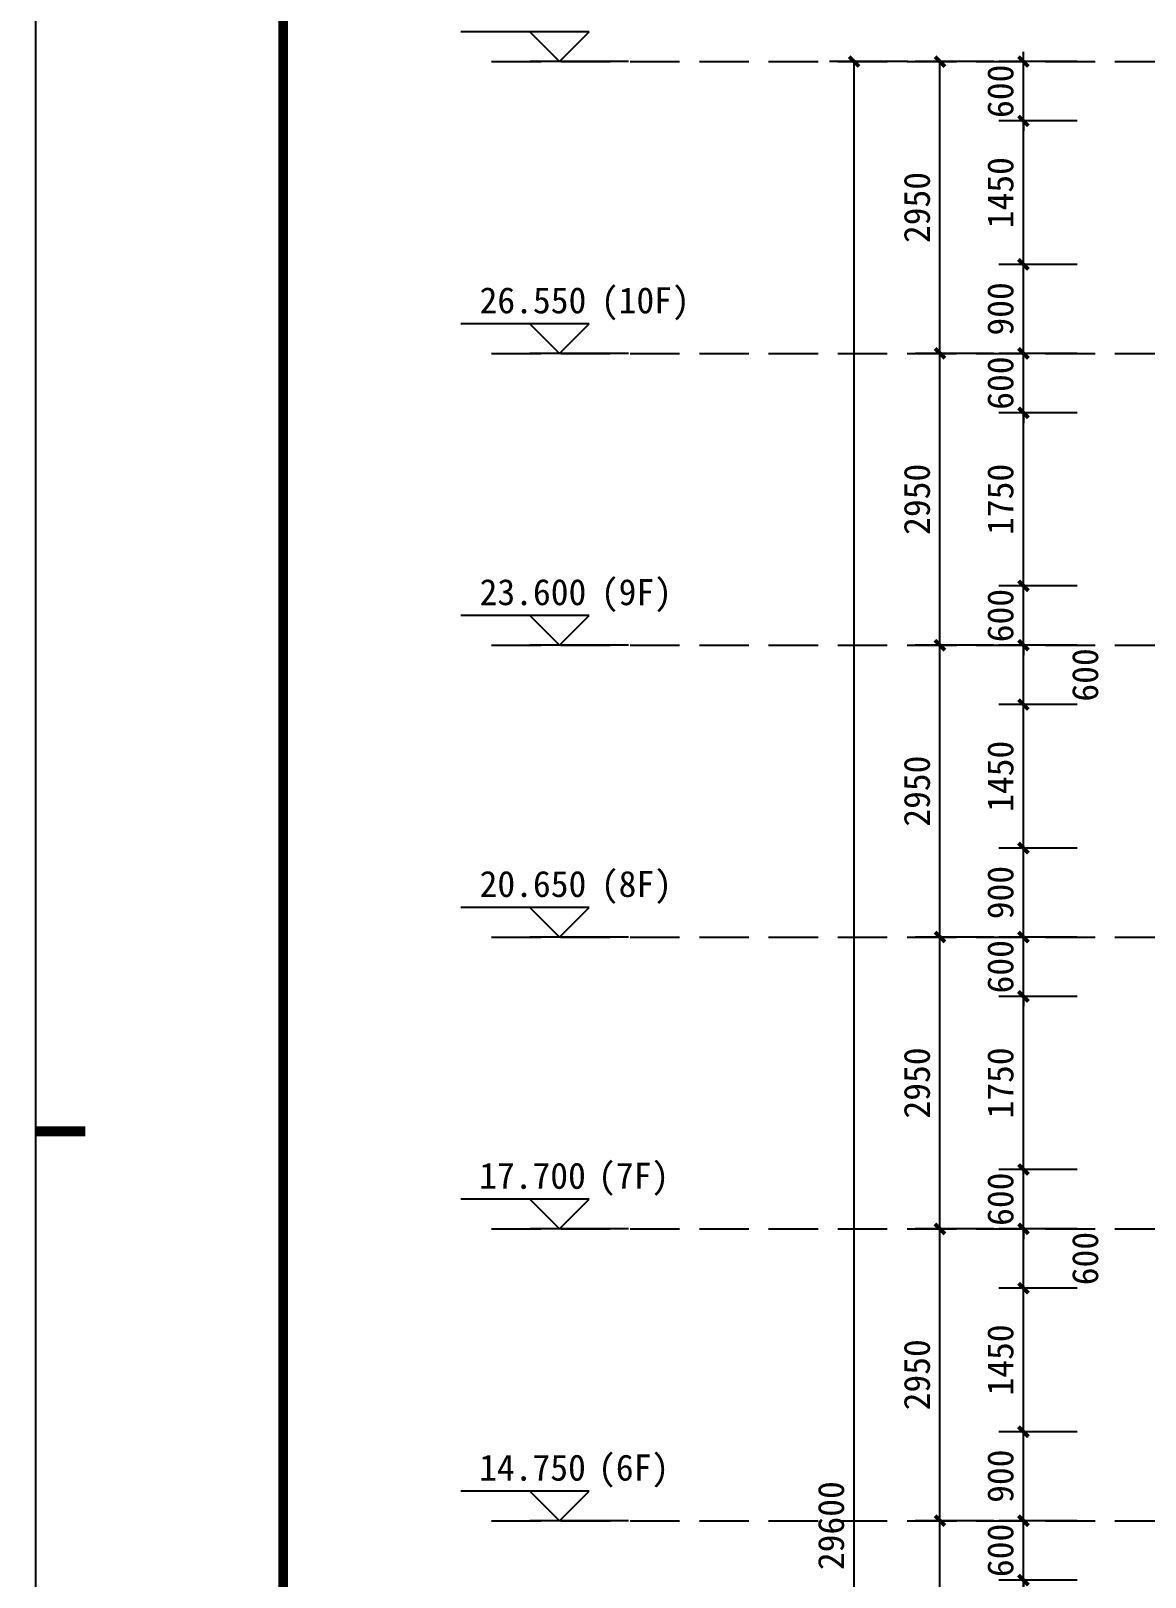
# Model space of a CAD drawing. Extents: x 646072 to 1012572, y -46617 to 16093.
# Drawn here: x 834272 to 845536, y -21372 to -5742 of the extents above; entities that cross this region are included whole.
import ezdxf

# ---------------------------------------------------------------- set-up
doc = ezdxf.new("R2010")
doc.units = 0
doc.header["$LTSCALE"] = 1000
doc.header["$MEASUREMENT"] = 0
for name, pattern in [('3#楼-HZS$0$3#楼-HZS$0$__DASH', [0.35, 0.25, -0.1]), ('3#楼-HZS$0$DOTE', [2.42, 2, -0.2, 0.02, -0.2]), ('DASH', [0.35, 0.25, -0.1])]:
    doc.linetypes.add(name, pattern=pattern)
doc.layers.get('Defpoints').update_dxf_attribs({"color": 4, "linetype": 'DASH'})
for name, color, linetype in [('3#楼-HZS$0$3#楼-HZS$0$DIM_ELEV', 3, 'Continuous'), ('3#楼-HZS$0$3#楼-HZS$0$DOTE', 1, '3#楼-HZS$0$DOTE'), ('3#楼-HZS$0$3#楼-HZS$0$PUB_DIM', 3, 'Continuous'), ('3#楼-HZS$0$3#楼-HZS$0$PUB_TEXT', 7, 'Continuous'), ('A1-无手签$0$A-ANNO-TTLB', 7, 'Continuous')]:
    doc.layers.add(name, color=color, linetype=linetype)
doc.styles.add('3#楼-HZS$0$3#楼-HZS$0$_TCH_DIM', font='')
doc.styles.add('3#楼-HZS$0$3#楼-HZS$0$_TCH_DIM_T3', font='')
doc.styles.get('3#楼-HZS$0$3#楼-HZS$0$_TCH_DIM').set_extended_font_data('SimSun')
doc.styles.get('3#楼-HZS$0$3#楼-HZS$0$_TCH_DIM_T3').set_extended_font_data('SimSun')
doc.dimstyles.new('3#楼-HZS$0$3#楼-HZS$0$_TCH_ARCH&&100', dxfattribs={"dimtxt": 264.345992, "dimasz": 100, "dimexe": 250, "dimexo": 300, "dimgap": 100, "dimtad": 1, "dimdec": 0, "dimzin": 0, "dimdsep": 46, "dimtxsty": '3#楼-HZS$0$3#楼-HZS$0$_TCH_DIM_T3', "dimblk": '3#楼-HZS$0$3#楼-HZS$0$_ArchTick', "dimcen": 0.09, "dimclrt": 7, "dimazin": 2, "dimtfac": 1, "dimtdec": 0, "dimtix": 1, "dimtmove": 2, "dimatfit": 3, "dimfxl": 100, "dimtolj": 1, "dimtzin": 0, "dimarcsym": 0})

# ---------------------------------------------------------------- blocks, each defined once
blk = doc.blocks.new('3#楼-HZS$0$3#楼-HZS$0$_ArchTick')
at = {"color": 0, "linetype": 'ByBlock', "const_width": 0.4}
blk.add_lwpolyline([(-0.5, -0.5), (0.5, 0.5)], dxfattribs=at)
blk = doc.blocks.new('*D602')
at = {"layer": '3#楼-HZS$0$3#楼-HZS$0$PUB_DIM', "color": 0, "lineweight": -2, "transparency": 16777216}
for p, q in [((843138, -6052), (842344, -6052)), ((842594, -35652), (842594, -6052)), ((843138, -35652), (842344, -35652))]:
    blk.add_line(p, q, dxfattribs=at)
at = {"layer": 'Defpoints', "color": 0, "transparency": 16777216}
for p in [(842594, -6052), (843438, -6052), (843438, -35652)]:
    blk.add_point(p, dxfattribs=at)
at = {"layer": '3#楼-HZS$0$3#楼-HZS$0$PUB_DIM', "color": 0, "lineweight": -2, "transparency": 16777216, "xscale": 100, "yscale": 100, "zscale": 100}
for p, rotation in [((842594, -6052), 90), ((842594, -35652), 270)]:
    blk.add_blockref('3#楼-HZS$0$3#楼-HZS$0$_ArchTick', p, dxfattribs=dict(at, rotation=rotation))
at = {"layer": '3#楼-HZS$0$3#楼-HZS$0$PUB_DIM', "color": 7, "transparency": 16777216, "insert": (842362, -20852), "char_height": 264.3, "attachment_point": 5, "rotation": 90, "style": '3#楼-HZS$0$3#楼-HZS$0$_TCH_DIM_T3'}
blk.add_mtext('\\A1;29600', dxfattribs=at)
blk = doc.blocks.new('*D604')
at = {"layer": '3#楼-HZS$0$3#楼-HZS$0$PUB_DIM', "color": 0, "lineweight": -2, "transparency": 16777216}
for p, q in [((844006, -6052), (843212, -6052)), ((843462, -9002), (843462, -6052)), ((844006, -9002), (843212, -9002))]:
    blk.add_line(p, q, dxfattribs=at)
at = {"layer": 'Defpoints', "color": 0, "transparency": 16777216}
for p in [(843462, -6052), (844306, -6052), (844306, -9002)]:
    blk.add_point(p, dxfattribs=at)
at = {"layer": '3#楼-HZS$0$3#楼-HZS$0$PUB_DIM', "color": 0, "lineweight": -2, "transparency": 16777216, "xscale": 100, "yscale": 100, "zscale": 100}
for p, rotation in [((843462, -6052), 90), ((843462, -9002), 270)]:
    blk.add_blockref('3#楼-HZS$0$3#楼-HZS$0$_ArchTick', p, dxfattribs=dict(at, rotation=rotation))
at = {"layer": '3#楼-HZS$0$3#楼-HZS$0$PUB_DIM', "color": 7, "transparency": 16777216, "insert": (843230, -7527), "char_height": 264.3, "attachment_point": 5, "rotation": 90, "style": '3#楼-HZS$0$3#楼-HZS$0$_TCH_DIM_T3'}
blk.add_mtext('\\A1;2950', dxfattribs=at)
blk = doc.blocks.new('*D605')
at = {"layer": '3#楼-HZS$0$3#楼-HZS$0$PUB_DIM', "color": 0, "lineweight": -2, "transparency": 16777216}
for p, q in [((844006, -9002), (843212, -9002)), ((843462, -11952), (843462, -9002)), ((844006, -11952), (843212, -11952))]:
    blk.add_line(p, q, dxfattribs=at)
at = {"layer": 'Defpoints', "color": 0, "transparency": 16777216}
for p in [(843462, -9002), (844306, -9002), (844306, -11952)]:
    blk.add_point(p, dxfattribs=at)
at = {"layer": '3#楼-HZS$0$3#楼-HZS$0$PUB_DIM', "color": 0, "lineweight": -2, "transparency": 16777216, "xscale": 100, "yscale": 100, "zscale": 100}
for p, rotation in [((843462, -9002), 90), ((843462, -11952), 270)]:
    blk.add_blockref('3#楼-HZS$0$3#楼-HZS$0$_ArchTick', p, dxfattribs=dict(at, rotation=rotation))
at = {"layer": '3#楼-HZS$0$3#楼-HZS$0$PUB_DIM', "color": 7, "transparency": 16777216, "insert": (843230, -10477), "char_height": 264.3, "attachment_point": 5, "rotation": 90, "style": '3#楼-HZS$0$3#楼-HZS$0$_TCH_DIM_T3'}
blk.add_mtext('\\A1;2950', dxfattribs=at)
blk = doc.blocks.new('*D606')
at = {"layer": '3#楼-HZS$0$3#楼-HZS$0$PUB_DIM', "color": 0, "lineweight": -2, "transparency": 16777216}
for p, q in [((844006, -11952), (843212, -11952)), ((843462, -14902), (843462, -11952)), ((844006, -14902), (843212, -14902))]:
    blk.add_line(p, q, dxfattribs=at)
at = {"layer": 'Defpoints', "color": 0, "transparency": 16777216}
for p in [(843462, -11952), (844306, -11952), (844306, -14902)]:
    blk.add_point(p, dxfattribs=at)
at = {"layer": '3#楼-HZS$0$3#楼-HZS$0$PUB_DIM', "color": 0, "lineweight": -2, "transparency": 16777216, "xscale": 100, "yscale": 100, "zscale": 100}
for p, rotation in [((843462, -11952), 90), ((843462, -14902), 270)]:
    blk.add_blockref('3#楼-HZS$0$3#楼-HZS$0$_ArchTick', p, dxfattribs=dict(at, rotation=rotation))
at = {"layer": '3#楼-HZS$0$3#楼-HZS$0$PUB_DIM', "color": 7, "transparency": 16777216, "insert": (843230, -13427), "char_height": 264.3, "attachment_point": 5, "rotation": 90, "style": '3#楼-HZS$0$3#楼-HZS$0$_TCH_DIM_T3'}
blk.add_mtext('\\A1;2950', dxfattribs=at)
blk = doc.blocks.new('*D607')
at = {"layer": '3#楼-HZS$0$3#楼-HZS$0$PUB_DIM', "color": 0, "lineweight": -2, "transparency": 16777216}
for p, q in [((844006, -14902), (843212, -14902)), ((843462, -17852), (843462, -14902)), ((844006, -17852), (843212, -17852))]:
    blk.add_line(p, q, dxfattribs=at)
at = {"layer": 'Defpoints', "color": 0, "transparency": 16777216}
for p in [(843462, -14902), (844306, -14902), (844306, -17852)]:
    blk.add_point(p, dxfattribs=at)
at = {"layer": '3#楼-HZS$0$3#楼-HZS$0$PUB_DIM', "color": 0, "lineweight": -2, "transparency": 16777216, "xscale": 100, "yscale": 100, "zscale": 100}
for p, rotation in [((843462, -14902), 90), ((843462, -17852), 270)]:
    blk.add_blockref('3#楼-HZS$0$3#楼-HZS$0$_ArchTick', p, dxfattribs=dict(at, rotation=rotation))
at = {"layer": '3#楼-HZS$0$3#楼-HZS$0$PUB_DIM', "color": 7, "transparency": 16777216, "insert": (843230, -16377), "char_height": 264.3, "attachment_point": 5, "rotation": 90, "style": '3#楼-HZS$0$3#楼-HZS$0$_TCH_DIM_T3'}
blk.add_mtext('\\A1;2950', dxfattribs=at)
blk = doc.blocks.new('*D608')
at = {"layer": '3#楼-HZS$0$3#楼-HZS$0$PUB_DIM', "color": 0, "lineweight": -2, "transparency": 16777216}
for p, q in [((844006, -17852), (843212, -17852)), ((843462, -20802), (843462, -17852)), ((844006, -20802), (843212, -20802))]:
    blk.add_line(p, q, dxfattribs=at)
at = {"layer": 'Defpoints', "color": 0, "transparency": 16777216}
for p in [(843462, -17852), (844306, -17852), (844306, -20802)]:
    blk.add_point(p, dxfattribs=at)
at = {"layer": '3#楼-HZS$0$3#楼-HZS$0$PUB_DIM', "color": 0, "lineweight": -2, "transparency": 16777216, "xscale": 100, "yscale": 100, "zscale": 100}
for p, rotation in [((843462, -17852), 90), ((843462, -20802), 270)]:
    blk.add_blockref('3#楼-HZS$0$3#楼-HZS$0$_ArchTick', p, dxfattribs=dict(at, rotation=rotation))
at = {"layer": '3#楼-HZS$0$3#楼-HZS$0$PUB_DIM', "color": 7, "transparency": 16777216, "insert": (843230, -19327), "char_height": 264.3, "attachment_point": 5, "rotation": 90, "style": '3#楼-HZS$0$3#楼-HZS$0$_TCH_DIM_T3'}
blk.add_mtext('\\A1;2950', dxfattribs=at)
blk = doc.blocks.new('*D609')
at = {"layer": '3#楼-HZS$0$3#楼-HZS$0$PUB_DIM', "color": 0, "lineweight": -2, "transparency": 16777216}
for p, q in [((844006, -20802), (843212, -20802)), ((843462, -23752), (843462, -20802)), ((844006, -23752), (843212, -23752))]:
    blk.add_line(p, q, dxfattribs=at)
at = {"layer": 'Defpoints', "color": 0, "transparency": 16777216}
for p in [(843462, -20802), (844306, -20802), (844306, -23752)]:
    blk.add_point(p, dxfattribs=at)
at = {"layer": '3#楼-HZS$0$3#楼-HZS$0$PUB_DIM', "color": 0, "lineweight": -2, "transparency": 16777216, "xscale": 100, "yscale": 100, "zscale": 100}
for p, rotation in [((843462, -20802), 90), ((843462, -23752), 270)]:
    blk.add_blockref('3#楼-HZS$0$3#楼-HZS$0$_ArchTick', p, dxfattribs=dict(at, rotation=rotation))
at = {"layer": '3#楼-HZS$0$3#楼-HZS$0$PUB_DIM', "color": 7, "transparency": 16777216, "insert": (843230, -22277), "char_height": 264.3, "attachment_point": 5, "rotation": 90, "style": '3#楼-HZS$0$3#楼-HZS$0$_TCH_DIM_T3'}
blk.add_mtext('\\A1;2950', dxfattribs=at)
blk = doc.blocks.new('*D615')
at = {"layer": '3#楼-HZS$0$3#楼-HZS$0$PUB_DIM', "color": 0, "lineweight": -2, "transparency": 16777216}
for p, q in [((844850, -6052), (844056, -6052)), ((844306, -6052), (844306, -5952)), ((844306, -6652), (844306, -6052)), ((844850, -6652), (844056, -6652)), ((844306, -6652), (844306, -6752))]:
    blk.add_line(p, q, dxfattribs=at)
at = {"layer": 'Defpoints', "color": 0, "transparency": 16777216}
for p in [(844306, -6052), (845150, -6052), (845150, -6652)]:
    blk.add_point(p, dxfattribs=at)
at = {"layer": '3#楼-HZS$0$3#楼-HZS$0$PUB_DIM', "color": 0, "lineweight": -2, "transparency": 16777216, "xscale": 100, "yscale": 100, "zscale": 100}
for p, rotation in [((844306, -6052), 270), ((844306, -6652), 90)]:
    blk.add_blockref('3#楼-HZS$0$3#楼-HZS$0$_ArchTick', p, dxfattribs=dict(at, rotation=rotation))
at = {"layer": '3#楼-HZS$0$3#楼-HZS$0$PUB_DIM', "color": 7, "transparency": 16777216, "insert": (844074, -6352), "char_height": 264.3, "attachment_point": 5, "rotation": 90, "style": '3#楼-HZS$0$3#楼-HZS$0$_TCH_DIM_T3'}
blk.add_mtext('\\A1;600', dxfattribs=at)
blk = doc.blocks.new('*D616')
at = {"layer": '3#楼-HZS$0$3#楼-HZS$0$PUB_DIM', "color": 0, "lineweight": -2, "transparency": 16777216}
for p, q in [((844850, -6652), (844056, -6652)), ((844306, -8102), (844306, -6652)), ((844850, -8102), (844056, -8102))]:
    blk.add_line(p, q, dxfattribs=at)
at = {"layer": 'Defpoints', "color": 0, "transparency": 16777216}
for p in [(844306, -6652), (845150, -6652), (845150, -8102)]:
    blk.add_point(p, dxfattribs=at)
at = {"layer": '3#楼-HZS$0$3#楼-HZS$0$PUB_DIM', "color": 0, "lineweight": -2, "transparency": 16777216, "xscale": 100, "yscale": 100, "zscale": 100}
for p, rotation in [((844306, -6652), 90), ((844306, -8102), 270)]:
    blk.add_blockref('3#楼-HZS$0$3#楼-HZS$0$_ArchTick', p, dxfattribs=dict(at, rotation=rotation))
at = {"layer": '3#楼-HZS$0$3#楼-HZS$0$PUB_DIM', "color": 7, "transparency": 16777216, "insert": (844074, -7377), "char_height": 264.3, "attachment_point": 5, "rotation": 90, "style": '3#楼-HZS$0$3#楼-HZS$0$_TCH_DIM_T3'}
blk.add_mtext('\\A1;1450', dxfattribs=at)
blk = doc.blocks.new('*D617')
at = {"layer": '3#楼-HZS$0$3#楼-HZS$0$PUB_DIM', "color": 0, "lineweight": -2, "transparency": 16777216}
for p, q in [((844850, -8102), (844056, -8102)), ((844306, -9002), (844306, -8102)), ((844850, -9002), (844056, -9002))]:
    blk.add_line(p, q, dxfattribs=at)
at = {"layer": 'Defpoints', "color": 0, "transparency": 16777216}
for p in [(844306, -8102), (845150, -8102), (845150, -9002)]:
    blk.add_point(p, dxfattribs=at)
at = {"layer": '3#楼-HZS$0$3#楼-HZS$0$PUB_DIM', "color": 0, "lineweight": -2, "transparency": 16777216, "xscale": 100, "yscale": 100, "zscale": 100}
for p, rotation in [((844306, -8102), 90), ((844306, -9002), 270)]:
    blk.add_blockref('3#楼-HZS$0$3#楼-HZS$0$_ArchTick', p, dxfattribs=dict(at, rotation=rotation))
at = {"layer": '3#楼-HZS$0$3#楼-HZS$0$PUB_DIM', "color": 7, "transparency": 16777216, "insert": (844074, -8552), "char_height": 264.3, "attachment_point": 5, "rotation": 90, "style": '3#楼-HZS$0$3#楼-HZS$0$_TCH_DIM_T3'}
blk.add_mtext('\\A1;900', dxfattribs=at)
blk = doc.blocks.new('*D618')
at = {"layer": '3#楼-HZS$0$3#楼-HZS$0$PUB_DIM', "color": 0, "lineweight": -2, "transparency": 16777216}
for p, q in [((844306, -9002), (844306, -8902)), ((844850, -9002), (844056, -9002)), ((844306, -9602), (844306, -9002)), ((844850, -9602), (844056, -9602)), ((844306, -9602), (844306, -9702))]:
    blk.add_line(p, q, dxfattribs=at)
at = {"layer": 'Defpoints', "color": 0, "transparency": 16777216}
for p in [(844306, -9002), (845150, -9002), (845150, -9602)]:
    blk.add_point(p, dxfattribs=at)
at = {"layer": '3#楼-HZS$0$3#楼-HZS$0$PUB_DIM', "color": 0, "lineweight": -2, "transparency": 16777216, "xscale": 100, "yscale": 100, "zscale": 100}
for p, rotation in [((844306, -9002), 270), ((844306, -9602), 90)]:
    blk.add_blockref('3#楼-HZS$0$3#楼-HZS$0$_ArchTick', p, dxfattribs=dict(at, rotation=rotation))
at = {"layer": '3#楼-HZS$0$3#楼-HZS$0$PUB_DIM', "color": 7, "transparency": 16777216, "insert": (844074, -9302), "char_height": 264.3, "attachment_point": 5, "rotation": 90, "style": '3#楼-HZS$0$3#楼-HZS$0$_TCH_DIM_T3'}
blk.add_mtext('\\A1;600', dxfattribs=at)
blk = doc.blocks.new('*D619')
at = {"layer": '3#楼-HZS$0$3#楼-HZS$0$PUB_DIM', "color": 0, "lineweight": -2, "transparency": 16777216}
for p, q in [((844850, -9602), (844056, -9602)), ((844306, -11352), (844306, -9602)), ((844850, -11352), (844056, -11352))]:
    blk.add_line(p, q, dxfattribs=at)
at = {"layer": 'Defpoints', "color": 0, "transparency": 16777216}
for p in [(844306, -9602), (845150, -9602), (845150, -11352)]:
    blk.add_point(p, dxfattribs=at)
at = {"layer": '3#楼-HZS$0$3#楼-HZS$0$PUB_DIM', "color": 0, "lineweight": -2, "transparency": 16777216, "xscale": 100, "yscale": 100, "zscale": 100}
for p, rotation in [((844306, -9602), 90), ((844306, -11352), 270)]:
    blk.add_blockref('3#楼-HZS$0$3#楼-HZS$0$_ArchTick', p, dxfattribs=dict(at, rotation=rotation))
at = {"layer": '3#楼-HZS$0$3#楼-HZS$0$PUB_DIM', "color": 7, "transparency": 16777216, "insert": (844074, -10477), "char_height": 264.3, "attachment_point": 5, "rotation": 90, "style": '3#楼-HZS$0$3#楼-HZS$0$_TCH_DIM_T3'}
blk.add_mtext('\\A1;1750', dxfattribs=at)
blk = doc.blocks.new('*D620')
at = {"layer": '3#楼-HZS$0$3#楼-HZS$0$PUB_DIM', "color": 0, "lineweight": -2, "transparency": 16777216}
for p, q in [((844306, -11352), (844306, -11252)), ((844850, -11352), (844056, -11352)), ((844306, -11952), (844306, -11352)), ((844850, -11952), (844056, -11952)), ((844306, -11952), (844306, -12052))]:
    blk.add_line(p, q, dxfattribs=at)
at = {"layer": 'Defpoints', "color": 0, "transparency": 16777216}
for p in [(844306, -11352), (845150, -11352), (845150, -11952)]:
    blk.add_point(p, dxfattribs=at)
at = {"layer": '3#楼-HZS$0$3#楼-HZS$0$PUB_DIM', "color": 0, "lineweight": -2, "transparency": 16777216, "xscale": 100, "yscale": 100, "zscale": 100}
for p, rotation in [((844306, -11352), 270), ((844306, -11952), 90)]:
    blk.add_blockref('3#楼-HZS$0$3#楼-HZS$0$_ArchTick', p, dxfattribs=dict(at, rotation=rotation))
at = {"layer": '3#楼-HZS$0$3#楼-HZS$0$PUB_DIM', "color": 7, "transparency": 16777216, "insert": (844074, -11652), "char_height": 264.3, "attachment_point": 5, "rotation": 90, "style": '3#楼-HZS$0$3#楼-HZS$0$_TCH_DIM_T3'}
blk.add_mtext('\\A1;600', dxfattribs=at)
blk = doc.blocks.new('*D621')
at = {"layer": '3#楼-HZS$0$3#楼-HZS$0$PUB_DIM', "color": 0, "lineweight": -2, "transparency": 16777216}
for p, q in [((844850, -11952), (844056, -11952)), ((844306, -12552), (844306, -11952)), ((844850, -12552), (844056, -12552))]:
    blk.add_line(p, q, dxfattribs=at)
at = {"layer": 'Defpoints', "color": 0, "transparency": 16777216}
for p in [(844306, -11952), (845150, -11952), (845150, -12552)]:
    blk.add_point(p, dxfattribs=at)
at = {"layer": '3#楼-HZS$0$3#楼-HZS$0$PUB_DIM', "color": 0, "lineweight": -2, "transparency": 16777216, "xscale": 100, "yscale": 100, "zscale": 100}
for p, rotation in [((844306, -11952), 90), ((844306, -12552), 270)]:
    blk.add_blockref('3#楼-HZS$0$3#楼-HZS$0$_ArchTick', p, dxfattribs=dict(at, rotation=rotation))
at = {"layer": '3#楼-HZS$0$3#楼-HZS$0$PUB_DIM', "color": 7, "transparency": 16777216, "insert": (844931, -12252), "char_height": 264.3, "attachment_point": 5, "rotation": 90, "style": '3#楼-HZS$0$3#楼-HZS$0$_TCH_DIM_T3'}
blk.add_mtext('\\A1;600', dxfattribs=at)
blk = doc.blocks.new('*D622')
at = {"layer": '3#楼-HZS$0$3#楼-HZS$0$PUB_DIM', "color": 0, "lineweight": -2, "transparency": 16777216}
for p, q in [((844850, -12552), (844056, -12552)), ((844306, -14002), (844306, -12552)), ((844850, -14002), (844056, -14002))]:
    blk.add_line(p, q, dxfattribs=at)
at = {"layer": 'Defpoints', "color": 0, "transparency": 16777216}
for p in [(844306, -12552), (845150, -12552), (845150, -14002)]:
    blk.add_point(p, dxfattribs=at)
at = {"layer": '3#楼-HZS$0$3#楼-HZS$0$PUB_DIM', "color": 0, "lineweight": -2, "transparency": 16777216, "xscale": 100, "yscale": 100, "zscale": 100}
for p, rotation in [((844306, -12552), 90), ((844306, -14002), 270)]:
    blk.add_blockref('3#楼-HZS$0$3#楼-HZS$0$_ArchTick', p, dxfattribs=dict(at, rotation=rotation))
at = {"layer": '3#楼-HZS$0$3#楼-HZS$0$PUB_DIM', "color": 7, "transparency": 16777216, "insert": (844074, -13277), "char_height": 264.3, "attachment_point": 5, "rotation": 90, "style": '3#楼-HZS$0$3#楼-HZS$0$_TCH_DIM_T3'}
blk.add_mtext('\\A1;1450', dxfattribs=at)
blk = doc.blocks.new('*D623')
at = {"layer": '3#楼-HZS$0$3#楼-HZS$0$PUB_DIM', "color": 0, "lineweight": -2, "transparency": 16777216}
for p, q in [((844850, -14002), (844056, -14002)), ((844306, -14902), (844306, -14002)), ((844850, -14902), (844056, -14902))]:
    blk.add_line(p, q, dxfattribs=at)
at = {"layer": 'Defpoints', "color": 0, "transparency": 16777216}
for p in [(844306, -14002), (845150, -14002), (845150, -14902)]:
    blk.add_point(p, dxfattribs=at)
at = {"layer": '3#楼-HZS$0$3#楼-HZS$0$PUB_DIM', "color": 0, "lineweight": -2, "transparency": 16777216, "xscale": 100, "yscale": 100, "zscale": 100}
for p, rotation in [((844306, -14002), 90), ((844306, -14902), 270)]:
    blk.add_blockref('3#楼-HZS$0$3#楼-HZS$0$_ArchTick', p, dxfattribs=dict(at, rotation=rotation))
at = {"layer": '3#楼-HZS$0$3#楼-HZS$0$PUB_DIM', "color": 7, "transparency": 16777216, "insert": (844074, -14452), "char_height": 264.3, "attachment_point": 5, "rotation": 90, "style": '3#楼-HZS$0$3#楼-HZS$0$_TCH_DIM_T3'}
blk.add_mtext('\\A1;900', dxfattribs=at)
blk = doc.blocks.new('*D624')
at = {"layer": '3#楼-HZS$0$3#楼-HZS$0$PUB_DIM', "color": 0, "lineweight": -2, "transparency": 16777216}
for p, q in [((844306, -14902), (844306, -14802)), ((844850, -14902), (844056, -14902)), ((844306, -15502), (844306, -14902)), ((844850, -15502), (844056, -15502)), ((844306, -15502), (844306, -15602))]:
    blk.add_line(p, q, dxfattribs=at)
at = {"layer": 'Defpoints', "color": 0, "transparency": 16777216}
for p in [(844306, -14902), (845150, -14902), (845150, -15502)]:
    blk.add_point(p, dxfattribs=at)
at = {"layer": '3#楼-HZS$0$3#楼-HZS$0$PUB_DIM', "color": 0, "lineweight": -2, "transparency": 16777216, "xscale": 100, "yscale": 100, "zscale": 100}
for p, rotation in [((844306, -14902), 270), ((844306, -15502), 90)]:
    blk.add_blockref('3#楼-HZS$0$3#楼-HZS$0$_ArchTick', p, dxfattribs=dict(at, rotation=rotation))
at = {"layer": '3#楼-HZS$0$3#楼-HZS$0$PUB_DIM', "color": 7, "transparency": 16777216, "insert": (844074, -15202), "char_height": 264.3, "attachment_point": 5, "rotation": 90, "style": '3#楼-HZS$0$3#楼-HZS$0$_TCH_DIM_T3'}
blk.add_mtext('\\A1;600', dxfattribs=at)
blk = doc.blocks.new('*D625')
at = {"layer": '3#楼-HZS$0$3#楼-HZS$0$PUB_DIM', "color": 0, "lineweight": -2, "transparency": 16777216}
for p, q in [((844850, -15502), (844056, -15502)), ((844306, -17252), (844306, -15502)), ((844850, -17252), (844056, -17252))]:
    blk.add_line(p, q, dxfattribs=at)
at = {"layer": 'Defpoints', "color": 0, "transparency": 16777216}
for p in [(844306, -15502), (845150, -15502), (845150, -17252)]:
    blk.add_point(p, dxfattribs=at)
at = {"layer": '3#楼-HZS$0$3#楼-HZS$0$PUB_DIM', "color": 0, "lineweight": -2, "transparency": 16777216, "xscale": 100, "yscale": 100, "zscale": 100}
for p, rotation in [((844306, -15502), 90), ((844306, -17252), 270)]:
    blk.add_blockref('3#楼-HZS$0$3#楼-HZS$0$_ArchTick', p, dxfattribs=dict(at, rotation=rotation))
at = {"layer": '3#楼-HZS$0$3#楼-HZS$0$PUB_DIM', "color": 7, "transparency": 16777216, "insert": (844074, -16377), "char_height": 264.3, "attachment_point": 5, "rotation": 90, "style": '3#楼-HZS$0$3#楼-HZS$0$_TCH_DIM_T3'}
blk.add_mtext('\\A1;1750', dxfattribs=at)
blk = doc.blocks.new('*D626')
at = {"layer": '3#楼-HZS$0$3#楼-HZS$0$PUB_DIM', "color": 0, "lineweight": -2, "transparency": 16777216}
for p, q in [((844306, -17252), (844306, -17152)), ((844850, -17252), (844056, -17252)), ((844306, -17852), (844306, -17252)), ((844850, -17852), (844056, -17852)), ((844306, -17852), (844306, -17952))]:
    blk.add_line(p, q, dxfattribs=at)
at = {"layer": 'Defpoints', "color": 0, "transparency": 16777216}
for p in [(844306, -17252), (845150, -17252), (845150, -17852)]:
    blk.add_point(p, dxfattribs=at)
at = {"layer": '3#楼-HZS$0$3#楼-HZS$0$PUB_DIM', "color": 0, "lineweight": -2, "transparency": 16777216, "xscale": 100, "yscale": 100, "zscale": 100}
for p, rotation in [((844306, -17252), 270), ((844306, -17852), 90)]:
    blk.add_blockref('3#楼-HZS$0$3#楼-HZS$0$_ArchTick', p, dxfattribs=dict(at, rotation=rotation))
at = {"layer": '3#楼-HZS$0$3#楼-HZS$0$PUB_DIM', "color": 7, "transparency": 16777216, "insert": (844074, -17552), "char_height": 264.3, "attachment_point": 5, "rotation": 90, "style": '3#楼-HZS$0$3#楼-HZS$0$_TCH_DIM_T3'}
blk.add_mtext('\\A1;600', dxfattribs=at)
blk = doc.blocks.new('*D627')
at = {"layer": '3#楼-HZS$0$3#楼-HZS$0$PUB_DIM', "color": 0, "lineweight": -2, "transparency": 16777216}
for p, q in [((844850, -17852), (844056, -17852)), ((844306, -18452), (844306, -17852)), ((844850, -18452), (844056, -18452))]:
    blk.add_line(p, q, dxfattribs=at)
at = {"layer": 'Defpoints', "color": 0, "transparency": 16777216}
for p in [(844306, -17852), (845150, -17852), (845150, -18452)]:
    blk.add_point(p, dxfattribs=at)
at = {"layer": '3#楼-HZS$0$3#楼-HZS$0$PUB_DIM', "color": 0, "lineweight": -2, "transparency": 16777216, "xscale": 100, "yscale": 100, "zscale": 100}
for p, rotation in [((844306, -17852), 90), ((844306, -18452), 270)]:
    blk.add_blockref('3#楼-HZS$0$3#楼-HZS$0$_ArchTick', p, dxfattribs=dict(at, rotation=rotation))
at = {"layer": '3#楼-HZS$0$3#楼-HZS$0$PUB_DIM', "color": 7, "transparency": 16777216, "insert": (844931, -18152), "char_height": 264.3, "attachment_point": 5, "rotation": 90, "style": '3#楼-HZS$0$3#楼-HZS$0$_TCH_DIM_T3'}
blk.add_mtext('\\A1;600', dxfattribs=at)
blk = doc.blocks.new('*D628')
at = {"layer": '3#楼-HZS$0$3#楼-HZS$0$PUB_DIM', "color": 0, "lineweight": -2, "transparency": 16777216}
for p, q in [((844850, -18452), (844056, -18452)), ((844306, -19902), (844306, -18452)), ((844850, -19902), (844056, -19902))]:
    blk.add_line(p, q, dxfattribs=at)
at = {"layer": 'Defpoints', "color": 0, "transparency": 16777216}
for p in [(844306, -18452), (845150, -18452), (845150, -19902)]:
    blk.add_point(p, dxfattribs=at)
at = {"layer": '3#楼-HZS$0$3#楼-HZS$0$PUB_DIM', "color": 0, "lineweight": -2, "transparency": 16777216, "xscale": 100, "yscale": 100, "zscale": 100}
for p, rotation in [((844306, -18452), 90), ((844306, -19902), 270)]:
    blk.add_blockref('3#楼-HZS$0$3#楼-HZS$0$_ArchTick', p, dxfattribs=dict(at, rotation=rotation))
at = {"layer": '3#楼-HZS$0$3#楼-HZS$0$PUB_DIM', "color": 7, "transparency": 16777216, "insert": (844074, -19177), "char_height": 264.3, "attachment_point": 5, "rotation": 90, "style": '3#楼-HZS$0$3#楼-HZS$0$_TCH_DIM_T3'}
blk.add_mtext('\\A1;1450', dxfattribs=at)
blk = doc.blocks.new('*D629')
at = {"layer": '3#楼-HZS$0$3#楼-HZS$0$PUB_DIM', "color": 0, "lineweight": -2, "transparency": 16777216}
for p, q in [((844850, -19902), (844056, -19902)), ((844306, -20802), (844306, -19902)), ((844850, -20802), (844056, -20802))]:
    blk.add_line(p, q, dxfattribs=at)
at = {"layer": 'Defpoints', "color": 0, "transparency": 16777216}
for p in [(844306, -19902), (845150, -19902), (845150, -20802)]:
    blk.add_point(p, dxfattribs=at)
at = {"layer": '3#楼-HZS$0$3#楼-HZS$0$PUB_DIM', "color": 0, "lineweight": -2, "transparency": 16777216, "xscale": 100, "yscale": 100, "zscale": 100}
for p, rotation in [((844306, -19902), 90), ((844306, -20802), 270)]:
    blk.add_blockref('3#楼-HZS$0$3#楼-HZS$0$_ArchTick', p, dxfattribs=dict(at, rotation=rotation))
at = {"layer": '3#楼-HZS$0$3#楼-HZS$0$PUB_DIM', "color": 7, "transparency": 16777216, "insert": (844074, -20352), "char_height": 264.3, "attachment_point": 5, "rotation": 90, "style": '3#楼-HZS$0$3#楼-HZS$0$_TCH_DIM_T3'}
blk.add_mtext('\\A1;900', dxfattribs=at)
blk = doc.blocks.new('*D630')
at = {"layer": '3#楼-HZS$0$3#楼-HZS$0$PUB_DIM', "color": 0, "lineweight": -2, "transparency": 16777216}
for p, q in [((844306, -20802), (844306, -20702)), ((844850, -20802), (844056, -20802)), ((844306, -21402), (844306, -20802)), ((844850, -21402), (844056, -21402)), ((844306, -21402), (844306, -21502))]:
    blk.add_line(p, q, dxfattribs=at)
at = {"layer": 'Defpoints', "color": 0, "transparency": 16777216}
for p in [(844306, -20802), (845150, -20802), (845150, -21402)]:
    blk.add_point(p, dxfattribs=at)
at = {"layer": '3#楼-HZS$0$3#楼-HZS$0$PUB_DIM', "color": 0, "lineweight": -2, "transparency": 16777216, "xscale": 100, "yscale": 100, "zscale": 100}
for p, rotation in [((844306, -20802), 270), ((844306, -21402), 90)]:
    blk.add_blockref('3#楼-HZS$0$3#楼-HZS$0$_ArchTick', p, dxfattribs=dict(at, rotation=rotation))
at = {"layer": '3#楼-HZS$0$3#楼-HZS$0$PUB_DIM', "color": 7, "transparency": 16777216, "insert": (844074, -21102), "char_height": 264.3, "attachment_point": 5, "rotation": 90, "style": '3#楼-HZS$0$3#楼-HZS$0$_TCH_DIM_T3'}
blk.add_mtext('\\A1;600', dxfattribs=at)
blk = doc.blocks.new('*D631')
at = {"layer": '3#楼-HZS$0$3#楼-HZS$0$PUB_DIM', "color": 0, "lineweight": -2, "transparency": 16777216}
for p, q in [((844850, -21402), (844056, -21402)), ((844306, -23152), (844306, -21402)), ((844850, -23152), (844056, -23152))]:
    blk.add_line(p, q, dxfattribs=at)
at = {"layer": 'Defpoints', "color": 0, "transparency": 16777216}
for p in [(844306, -21402), (845150, -21402), (845150, -23152)]:
    blk.add_point(p, dxfattribs=at)
at = {"layer": '3#楼-HZS$0$3#楼-HZS$0$PUB_DIM', "color": 0, "lineweight": -2, "transparency": 16777216, "xscale": 100, "yscale": 100, "zscale": 100}
for p, rotation in [((844306, -21402), 90), ((844306, -23152), 270)]:
    blk.add_blockref('3#楼-HZS$0$3#楼-HZS$0$_ArchTick', p, dxfattribs=dict(at, rotation=rotation))
at = {"layer": '3#楼-HZS$0$3#楼-HZS$0$PUB_DIM', "color": 7, "transparency": 16777216, "insert": (844074, -22277), "char_height": 264.3, "attachment_point": 5, "rotation": 90, "style": '3#楼-HZS$0$3#楼-HZS$0$_TCH_DIM_T3'}
blk.add_mtext('\\A1;1750', dxfattribs=at)

msp = doc.modelspace()

# ---------------------------------------------------------------- linework, layer by layer
at = {"layer": '3#楼-HZS$0$3#楼-HZS$0$DIM_ELEV'}
for p, q in [((839914.7, -5751.8), (838618.7, -5751.8)), ((839614.7, -6051.8), (839314.7, -5751.8)), ((839614.7, -6051.8), (839914.7, -5751.8)), ((840314.7, -6051.8), (839314.7, -6051.8)), ((839914.7, -8701.8), (838618.7, -8701.8)), ((839614.7, -9001.8), (839314.7, -8701.8)), ((839614.7, -9001.8), (839914.7, -8701.8)), ((840314.7, -9001.8), (839314.7, -9001.8)), ((839914.7, -11651.8), (838618.7, -11651.8)), ((839614.7, -11951.8), (839314.7, -11651.8)), ((839614.7, -11951.8), (839914.7, -11651.8)), ((840314.7, -11951.8), (839314.7, -11951.8)), ((839914.7, -14601.8), (838618.7, -14601.8)), ((839614.7, -14901.8), (839314.7, -14601.8)), ((839614.7, -14901.8), (839914.7, -14601.8)), ((840314.7, -14901.8), (839314.7, -14901.8)), ((839914.7, -17551.8), (838618.7, -17551.8)), ((839614.7, -17851.8), (839314.7, -17551.8)), ((839614.7, -17851.8), (839914.7, -17551.8)), ((840314.7, -17851.8), (839314.7, -17851.8)), ((839914.7, -20501.8), (838618.7, -20501.8)), ((839614.7, -20801.8), (839314.7, -20501.8)), ((839614.7, -20801.8), (839914.7, -20501.8)), ((840314.7, -20801.8), (839314.7, -20801.8))]:
    msp.add_line(p, q, dxfattribs=at)
at = {"layer": '3#楼-HZS$0$3#楼-HZS$0$DOTE', "linetype": '3#楼-HZS$0$3#楼-HZS$0$__DASH', "ltscale": 2}
for p, q in [((838929.5, -6051.8), (871415.1, -6051.8)), ((838929.5, -9001.8), (871415.1, -9001.8)), ((838929.5, -11951.8), (871415.1, -11951.8)), ((838929.5, -14901.8), (871415.1, -14901.8)), ((838929.5, -17851.8), (871415.1, -17851.8)), ((838929.5, -20801.8), (871415.1, -20801.8))]:
    msp.add_line(p, q, dxfattribs=at)
at = {"layer": 'A1-无手签$0$A-ANNO-TTLB'}
msp.add_lwpolyline([(834322, -46566.5), (834322, 12833.5), (918422, 12833.5), (918422, -46566.5)], close=True, dxfattribs=at)
at = {"layer": 'A1-无手签$0$A-ANNO-TTLB', "const_width": 100}
msp.add_lwpolyline([(836822, -45566.5), (917422, -45566.5), (917422, 11833.5), (836822, 11833.5)], close=True, dxfattribs=at)
msp.add_lwpolyline([(834822, -16866.5), (834322, -16866.5)], dxfattribs=at)
at = {"layer": 'Defpoints'}
msp.add_lwpolyline([(873860.2, 11833.5), (836798.5, 11833.5), (836798.5, -45566.5), (873860.2, -45566.5)], close=True, dxfattribs=at)

# ---------------------------------------------------------------- texts
at = {"layer": '3#楼-HZS$0$3#楼-HZS$0$PUB_TEXT', "color": 7, "style": '3#楼-HZS$0$3#楼-HZS$0$_TCH_DIM'}
for s, p in [('26.550', (838807.8, -8596.8)), ('(10F)', (840033.6, -8596.8)), ('(9F)', (840033.6, -11546.8)), ('23.600', (838807.8, -11546.8)), ('(8F)', (840033.6, -14496.8)), ('20.650', (838807.8, -14496.8)), ('17.700', (838803.1, -17446.8)), ('(7F)', (840005.3, -17446.8)), ('14.750', (838803.1, -20396.8)), ('(6F)', (840005.3, -20396.8))]:
    msp.add_text(s, height=264.35, dxfattribs=at).set_placement(p)

# ---------------------------------------------------------------- dimensions: what is measured, and where the dimension line sits
at = {"layer": '3#楼-HZS$0$3#楼-HZS$0$PUB_DIM'}
for p1, p2, picture, middle in [((843438, -35651.8), (843438, -6051.8), '*D602', (842362.1, -20851.8)), ((844306, -9001.8), (844306, -6051.8), '*D604', (843230.1, -7526.8)), ((845149.7, -6651.8), (845149.7, -6051.8), '*D615', (844073.8, -6351.8)), ((845149.7, -8101.8), (845149.7, -6651.8), '*D616', (844073.8, -7376.8)), ((845149.7, -9001.8), (845149.7, -8101.8), '*D617', (844073.8, -8551.8)), ((845149.7, -9601.8), (845149.7, -9001.8), '*D618', (844073.8, -9301.8)), ((844306, -11951.8), (844306, -9001.8), '*D605', (843230.1, -10476.8)), ((845149.7, -11351.8), (845149.7, -9601.8), '*D619', (844073.8, -10476.8)), ((845149.7, -11951.8), (845149.7, -11351.8), '*D620', (844073.8, -11651.8)), ((844306, -14901.8), (844306, -11951.8), '*D606', (843230.1, -13426.8)), ((845149.7, -14001.8), (845149.7, -12551.8), '*D622', (844073.8, -13276.8)), ((845149.7, -14901.8), (845149.7, -14001.8), '*D623', (844073.8, -14451.8)), ((844306, -17851.8), (844306, -14901.8), '*D607', (843230.1, -16376.8)), ((845149.7, -15501.8), (845149.7, -14901.8), '*D624', (844073.8, -15201.8)), ((845149.7, -17251.8), (845149.7, -15501.8), '*D625', (844073.8, -16376.8)), ((845149.7, -17851.8), (845149.7, -17251.8), '*D626', (844073.8, -17551.8)), ((844306, -20801.8), (844306, -17851.8), '*D608', (843230.1, -19326.8)), ((845149.7, -19901.8), (845149.7, -18451.8), '*D628', (844073.8, -19176.8)), ((845149.7, -20801.8), (845149.7, -19901.8), '*D629', (844073.8, -20351.8)), ((844306, -23751.8), (844306, -20801.8), '*D609', (843230.1, -22276.8)), ((845149.7, -21401.8), (845149.7, -20801.8), '*D630', (844073.8, -21101.8)), ((845149.7, -23151.8), (845149.7, -21401.8), '*D631', (844073.8, -22276.8))]:
    dim = msp.add_aligned_dim(p1=p1, p2=p2, distance=843.7, dimstyle='3#楼-HZS$0$3#楼-HZS$0$_TCH_ARCH&&100', dxfattribs=at)
    dim.commit()
    dim.dimension.update_dxf_attribs({"geometry": picture, "text_midpoint": middle})
for base, p1, p2, picture, middle in [((844306, -11951.8), (845149.7, -12551.8), (845149.7, -11951.8), '*D621', (844931, -12251.8)), ((844306, -17851.8), (845149.7, -18451.8), (845149.7, -17851.8), '*D627', (844931, -18151.8))]:
    dim = msp.add_linear_dim(base=base, p1=p1, p2=p2, angle=90, dimstyle='3#楼-HZS$0$3#楼-HZS$0$_TCH_ARCH&&100', dxfattribs=at)
    dim.commit()
    dim.dimension.update_dxf_attribs({"geometry": picture, "text_midpoint": middle, "dimtype": 161})

doc.saveas('drawing.dxf')
